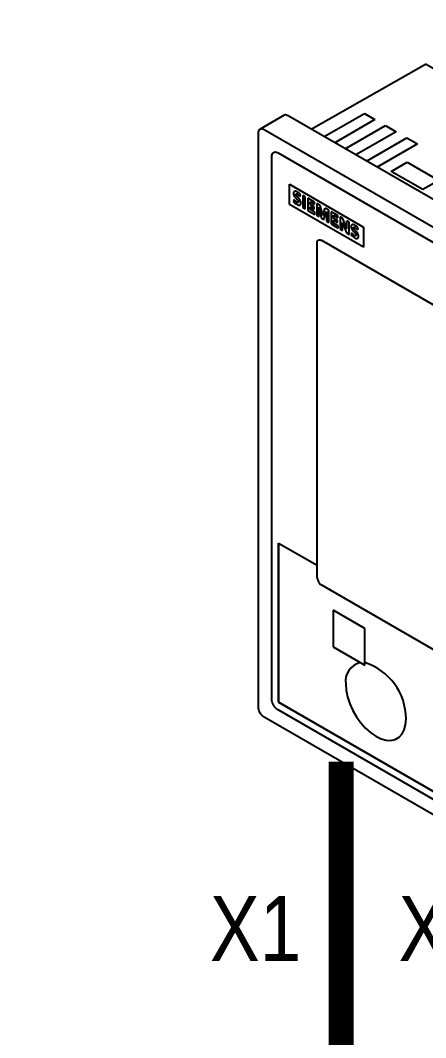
# Model space of a CAD drawing. Header units: inches. Extents: x 67578 to 72421, y -34894 to -31675.
# Drawn here: x 69535.8 to 69607.6, y -33953.4 to -33773.3 of the extents above; entities that cross this region are included whole.
import ezdxf

# ---------------------------------------------------------------- set-up
doc = ezdxf.new("R2010")
doc.units = ezdxf.units.IN
doc.header["$MEASUREMENT"] = 0
doc.linetypes.add('ACAD_ISO03W100', pattern=[30, 12, -18])
doc.layers.add('SI-General', color=7, linetype='Continuous', lineweight=5)
doc.layers.add('SI-TOPOLOGY-Ethernet', color=7, linetype='Continuous', lineweight=13, true_color=0x3cf000)
doc.styles.add('OPIS', font='ARIALN.TTF')

# ---------------------------------------------------------------- blocks, each defined once
blk = doc.blocks.new('PAC3200')
for p, q in [((-22.79, 95.65), (-7.48, 104.33)), ((-1.02, 100.6), (-7.48, 104.33)), ((-26.39, 97.49), (-29.58, 95.65)), ((40.56, 59.08), (-25.84, 97.41)), ((-21.04, 94.64), (-15.66, 97.74)), ((-14.25, 96.92), (-19.63, 93.82)), ((-15.66, 97.74), (-14.25, 96.92)), ((-29.79, 18.45), (-29.79, 95.13)), ((-29.03, 95.57), (37.37, 57.24)), ((-18.21, 93), (-12.83, 96.11)), ((-11.42, 95.29), (-16.8, 92.19)), ((-12.83, 96.11), (-11.42, 95.29)), ((-15.38, 91.37), (-10, 94.48)), ((-10, 94.48), (-8.59, 93.66)), ((-27.18, 92.47), (35.52, 56.27)), ((-8.59, 93.66), (-13.97, 90.55)), ((-28.03, 19.57), (-28.03, 91.98)), ((-12.09, 90), (-9.97, 91.23)), ((-9.97, 91.23), (-5.73, 88.78)), ((-7.85, 87.56), (-12.09, 90)), ((-25.68, 88.28), (-15.78, 82.57)), ((-25.68, 85.59), (-25.68, 88.28)), ((-5.73, 88.78), (-7.85, 87.56)), ((-15.78, 79.87), (-25.68, 85.59)), ((-25.09, 86.23), (-25.14, 85.95)), ((-24.25, 86.65), (-24.19, 86.91)), ((-23.56, 86.61), (-23.88, 86.79)), ((-23.88, 86.79), (-23.88, 85.16)), ((-23.56, 84.98), (-23.56, 86.61)), ((-22.33, 85.9), (-23.23, 86.41)), ((-23.23, 86.41), (-23.23, 84.78)), ((-22.91, 85.57), (-22.91, 85.94)), ((-22.91, 85.94), (-22.33, 85.61)), ((-22.36, 85.25), (-22.91, 85.57)), ((-22.33, 85.61), (-22.33, 85.9)), ((-21.56, 85.45), (-22.03, 85.72)), ((-22.03, 85.72), (-22.03, 84.09)), ((-24.28, 85.49), (-24.29, 85.48)), ((-23.88, 85.16), (-23.56, 84.98)), ((-23.23, 84.78), (-22.3, 84.25)), ((-22.91, 84.89), (-22.91, 85.28)), ((-22.91, 85.28), (-22.36, 84.97)), ((-22.3, 84.54), (-22.91, 84.89)), ((-22.36, 84.97), (-22.36, 85.25)), ((-22.3, 84.25), (-22.3, 84.54)), ((-21.74, 83.92), (-21.74, 85.21)), ((-21.74, 85.21), (-21.38, 83.71)), ((-21.23, 84.09), (-21.56, 85.45)), ((-21.23, 84.09), (-20.9, 85.07)), ((-21.1, 83.55), (-20.74, 84.63)), ((-20.43, 84.8), (-20.9, 85.07)), ((-20.74, 84.63), (-20.74, 83.35)), ((-20.43, 83.17), (-20.43, 84.8)), ((-19.2, 84.09), (-20.1, 84.61)), ((-20.1, 84.61), (-20.1, 82.98)), ((-22.03, 84.09), (-21.74, 83.92)), ((-21.38, 83.71), (-21.1, 83.55)), ((-20.74, 83.35), (-20.43, 83.17)), ((-20.1, 82.98), (-19.17, 82.44)), ((-19.78, 83.76), (-19.78, 84.14)), ((-19.78, 84.14), (-19.2, 83.8)), ((-19.23, 83.45), (-19.78, 83.76)), ((-19.78, 83.08), (-19.78, 83.48)), ((-19.78, 83.48), (-19.23, 83.16)), ((-19.17, 82.73), (-19.78, 83.08)), ((-19.23, 83.16), (-19.23, 83.45)), ((-19.2, 83.8), (-19.2, 84.09)), ((-18.55, 83.71), (-18.9, 83.92)), ((-18.9, 83.92), (-18.9, 82.28)), ((-18.59, 82.11), (-18.59, 83.17)), ((-18.59, 83.17), (-18.04, 81.79)), ((-18.01, 82.34), (-18.55, 83.71)), ((-17.7, 83.22), (-18.01, 83.4)), ((-18.01, 82.34), (-18.01, 83.4)), ((-17.7, 81.59), (-17.7, 83.22)), ((-19.17, 82.44), (-19.17, 82.73)), ((-18.9, 82.28), (-18.59, 82.11)), ((-18.04, 81.79), (-17.7, 81.59)), ((-17.39, 81.79), (-17.44, 81.5)), ((-16.55, 82.2), (-16.49, 82.47)), ((-15.78, 82.57), (-15.78, 79.87)), ((-21.96, 35.78), (-21.96, 80.48)), ((-21.4, 80.8), (29.98, 51.14)), ((-16.58, 81.05), (-16.59, 81.04)), ((-27.12, 40.38), (-21.96, 37.41)), ((-27.12, 19.13), (-27.12, 40.38)), ((-27.12, 40.38), (-27.12, 19.13)), ((-21.4, 34.8), (29.98, 5.14)), ((-15.61, 28.99), (-19.85, 31.44)), ((-19.85, 31.44), (-19.85, 26.54)), ((-15.61, 24.09), (-15.61, 28.99)), ((-19.85, 26.54), (-15.61, 24.09)), ((35.82, -17.2), (-27.12, 19.13)), ((-27.12, 19.13), (35.82, -17.2)), ((-27.12, 19.13), (-27.12, 19.13)), ((35.52, -18.1), (-27.18, 18.1)), ((37.37, -21.2), (-29.03, 17.13))]:
    blk.add_line(p, q)
at = {"flags": 128}
blk.add_lwpolyline([(-18.15, 21.56), (-18.09, 20.72), (-17.91, 19.83), (-17.61, 18.92), (-17.21, 18.02), (-16.71, 17.16), (-16.14, 16.36), (-15.5, 15.65), (-14.82, 15.05), (-14.12, 14.58), (-13.42, 14.24), (-12.74, 14.06), (-12.11, 14.04), (-11.53, 14.17), (-11.03, 14.46), (-10.63, 14.89), (-10.33, 15.45), (-10.15, 16.13), (-10.09, 16.91)], dxfattribs=at)
for centre, radius, start, end in [((-15.65, 21.94), 2.54, 102.1912, 188.7078), ((-17.99, 16.9), 7.89, 0.0212, 72.4632)]:
    blk.add_arc(centre, radius, start, end)
for points, knots in [([(-25.84, 97.41), (-25.92, 97.45), (-26.08, 97.54), (-26.27, 97.55), (-26.36, 97.5), (-26.39, 97.48)], [0, 0, 0, 0, 0.39287, 0.785718, 1, 1, 1, 1]), ([(-29.79, 95.13), (-29.79, 95.22), (-29.78, 95.4), (-29.68, 95.59), (-29.51, 95.7), (-29.28, 95.7), (-29.11, 95.61), (-29.03, 95.57)], [0, 0, 0, 0, 0.19647, 0.392929, 0.589605, 0.786404, 1, 1, 1, 1]), ([(-28.03, 91.98), (-28.02, 92.08), (-28.01, 92.28), (-27.9, 92.45), (-27.81, 92.51), (-27.78, 92.53)], [0, 0, 0, 0, 0.399021, 0.828236, 1, 1, 1, 1]), ([(-27.78, 92.53), (-27.71, 92.56), (-27.57, 92.61), (-27.35, 92.56), (-27.22, 92.49), (-27.18, 92.47)], [0, 0, 0, 0, 0.399023, 0.82811, 1, 1, 1, 1]), ([(-25.05, 87.29), (-25.06, 87.29), (-25.07, 87.27), (-25.1, 87.23), (-25.13, 87.15), (-25.13, 87.08), (-25.13, 87.04)], [0, 0, 0, 0, 0.100694, 0.302437, 0.571332, 1, 1, 1, 1]), ([(-25.13, 87.04), (-25.13, 87.02), (-25.13, 86.99), (-25.13, 86.94), (-25.12, 86.88), (-25.1, 86.84), (-25.1, 86.82)], [0, 0, 0, 0, 0.162904, 0.489355, 0.741963, 1, 1, 1, 1]), ([(-24.64, 87.26), (-24.65, 87.26), (-24.7, 87.29), (-24.8, 87.34), (-24.94, 87.37), (-25.02, 87.32), (-25.05, 87.29)], [0, 0, 0, 0, 0.060722, 0.30425, 0.671786, 1, 1, 1, 1]), ([(-24.81, 86.89), (-24.81, 86.91), (-24.8, 86.93), (-24.79, 86.97), (-24.77, 86.98), (-24.76, 86.99)], [0, 0, 0, 0, 0.23151, 0.604842, 1, 1, 1, 1]), ([(-24.76, 86.99), (-24.75, 86.99), (-24.73, 87), (-24.68, 86.99), (-24.64, 86.97), (-24.62, 86.96)], [0, 0, 0, 0, 0.196152, 0.57422, 1, 1, 1, 1]), ([(-24.19, 86.91), (-24.2, 86.92), (-24.24, 86.96), (-24.32, 87.03), (-24.47, 87.15), (-24.57, 87.22), (-24.64, 87.26)], [0, 0, 0, 0, 0.061607, 0.308131, 0.5547, 1, 1, 1, 1]), ([(-24.62, 86.96), (-24.61, 86.95), (-24.58, 86.94), (-24.54, 86.9), (-24.48, 86.87), (-24.44, 86.83), (-24.41, 86.8), (-24.4, 86.79)], [0, 0, 0, 0, 0.126176, 0.378676, 0.631109, 0.815388, 1, 1, 1, 1]), ([(-25.14, 85.95), (-25.13, 85.94), (-25.08, 85.89), (-25, 85.82), (-24.85, 85.7), (-24.74, 85.63), (-24.66, 85.58)], [0, 0, 0, 0, 0.058582, 0.293113, 0.527614, 1, 1, 1, 1]), ([(-25.1, 86.82), (-25.09, 86.81), (-25.08, 86.77), (-25.05, 86.71), (-25, 86.63), (-24.96, 86.58), (-24.94, 86.56)], [0, 0, 0, 0, 0.129367, 0.367219, 0.679761, 1, 1, 1, 1]), ([(-24.68, 85.88), (-24.69, 85.89), (-24.74, 85.91), (-24.82, 85.98), (-24.95, 86.09), (-25.04, 86.18), (-25.09, 86.23)], [0, 0, 0, 0, 0.066409, 0.332818, 0.598732, 1, 1, 1, 1]), ([(-24.94, 86.56), (-24.93, 86.55), (-24.9, 86.52), (-24.86, 86.47), (-24.8, 86.41), (-24.76, 86.36), (-24.73, 86.34)], [0, 0, 0, 0, 0.126331, 0.379035, 0.631641, 1, 1, 1, 1]), ([(-24.75, 86.75), (-24.76, 86.76), (-24.78, 86.79), (-24.8, 86.83), (-24.8, 86.87), (-24.81, 86.89), (-24.81, 86.89)], [0, 0, 0, 0, 0.243569, 0.574216, 0.893562, 1, 1, 1, 1]), ([(-24.57, 86.54), (-24.57, 86.55), (-24.6, 86.58), (-24.64, 86.62), (-24.7, 86.68), (-24.73, 86.73), (-24.75, 86.75)], [0, 0, 0, 0, 0.136566, 0.409712, 0.704172, 1, 1, 1, 1]), ([(-24.73, 86.34), (-24.73, 86.33), (-24.68, 86.28), (-24.61, 86.2), (-24.55, 86.13), (-24.52, 86.09)], [0, 0, 0, 0, 0.118858, 0.594418, 1, 1, 1, 1]), ([(-24.52, 85.85), (-24.53, 85.85), (-24.55, 85.84), (-24.59, 85.84), (-24.63, 85.85), (-24.66, 85.87), (-24.68, 85.88)], [0, 0, 0, 0, 0.162688, 0.485414, 0.739637, 1, 1, 1, 1]), ([(-24.66, 85.58), (-24.65, 85.58), (-24.61, 85.55), (-24.52, 85.51), (-24.41, 85.47), (-24.34, 85.48), (-24.29, 85.48)], [0, 0, 0, 0, 0.072913, 0.365063, 0.63046, 1, 1, 1, 1]), ([(-24.34, 86.3), (-24.35, 86.31), (-24.4, 86.36), (-24.47, 86.44), (-24.53, 86.51), (-24.57, 86.54)], [0, 0, 0, 0, 0.117457, 0.587449, 1, 1, 1, 1]), ([(-24.52, 86.09), (-24.51, 86.08), (-24.5, 86.06), (-24.48, 86.01), (-24.47, 85.98), (-24.47, 85.96), (-24.47, 85.96)], [0, 0, 0, 0, 0.257543, 0.585142, 0.914724, 1, 1, 1, 1]), ([(-24.47, 85.96), (-24.47, 85.94), (-24.48, 85.91), (-24.49, 85.87), (-24.51, 85.86), (-24.52, 85.85)], [0, 0, 0, 0, 0.22546, 0.680724, 1, 1, 1, 1]), ([(-24.4, 86.79), (-24.39, 86.78), (-24.36, 86.76), (-24.31, 86.71), (-24.27, 86.67), (-24.25, 86.65)], [0, 0, 0, 0, 0.182129, 0.546364, 1, 1, 1, 1]), ([(-24.17, 86.01), (-24.18, 86.02), (-24.2, 86.08), (-24.25, 86.18), (-24.31, 86.26), (-24.34, 86.3)], [0, 0, 0, 0, 0.117523, 0.529188, 1, 1, 1, 1]), ([(-24.25, 85.51), (-24.23, 85.52), (-24.19, 85.55), (-24.15, 85.65), (-24.14, 85.74), (-24.14, 85.79)], [0, 0, 0, 0, 0.227635, 0.583856, 1, 1, 1, 1]), ([(-24.14, 85.79), (-24.14, 85.8), (-24.14, 85.83), (-24.14, 85.89), (-24.16, 85.95), (-24.17, 85.99), (-24.17, 86.01)], [0, 0, 0, 0, 0.158042, 0.474596, 0.735279, 1, 1, 1, 1]), ([(-17.35, 82.85), (-17.36, 82.84), (-17.38, 82.83), (-17.4, 82.79), (-17.43, 82.71), (-17.43, 82.64), (-17.44, 82.59)], [0, 0, 0, 0, 0.100698, 0.30244, 0.571335, 1, 1, 1, 1]), ([(-16.94, 82.81), (-16.95, 82.82), (-17, 82.85), (-17.1, 82.89), (-17.25, 82.92), (-17.32, 82.87), (-17.35, 82.85)], [0, 0, 0, 0, 0.060722, 0.304252, 0.671784, 1, 1, 1, 1]), ([(-17.34, 82.86), (-17.33, 82.86), (-17.32, 82.88), (-17.3, 82.89), (-17.28, 82.89)], [0, 0, 0, 0, 0.330651, 1, 1, 1, 1]), ([(-17.44, 82.59), (-17.44, 82.58), (-17.44, 82.55), (-17.43, 82.49), (-17.42, 82.43), (-17.4, 82.39), (-17.4, 82.38)], [0, 0, 0, 0, 0.162903, 0.489352, 0.741959, 1, 1, 1, 1]), ([(-17.44, 81.5), (-17.43, 81.49), (-17.38, 81.45), (-17.3, 81.38), (-17.15, 81.26), (-17.04, 81.18), (-16.96, 81.14)], [0, 0, 0, 0, 0.058581, 0.293111, 0.527611, 1, 1, 1, 1]), ([(-17.4, 82.38), (-17.39, 82.36), (-17.37, 82.31), (-17.32, 82.21), (-17.26, 82.15), (-17.24, 82.11)], [0, 0, 0, 0, 0.129524, 0.608736, 1, 1, 1, 1]), ([(-16.98, 81.44), (-16.99, 81.44), (-17.04, 81.47), (-17.12, 81.53), (-17.25, 81.64), (-17.34, 81.74), (-17.39, 81.79)], [0, 0, 0, 0, 0.066409, 0.332818, 0.598732, 1, 1, 1, 1]), ([(-17.24, 82.11), (-17.23, 82.1), (-17.21, 82.07), (-17.16, 82.03), (-17.1, 81.96), (-17.06, 81.92), (-17.03, 81.89)], [0, 0, 0, 0, 0.126333, 0.379028, 0.631637, 1, 1, 1, 1]), ([(-17.11, 82.45), (-17.11, 82.46), (-17.11, 82.49), (-17.09, 82.53), (-17.07, 82.54), (-17.06, 82.55)], [0, 0, 0, 0, 0.23151, 0.604842, 1, 1, 1, 1]), ([(-17.05, 82.31), (-17.06, 82.32), (-17.08, 82.34), (-17.1, 82.39), (-17.11, 82.43), (-17.11, 82.45), (-17.11, 82.45)], [0, 0, 0, 0, 0.243553, 0.574214, 0.893562, 1, 1, 1, 1]), ([(-17.06, 82.55), (-17.05, 82.55), (-17.03, 82.56), (-16.98, 82.55), (-16.94, 82.53), (-16.92, 82.51)], [0, 0, 0, 0, 0.196168, 0.574237, 1, 1, 1, 1]), ([(-16.87, 82.1), (-16.88, 82.1), (-16.9, 82.13), (-16.95, 82.18), (-17, 82.24), (-17.04, 82.28), (-17.05, 82.31)], [0, 0, 0, 0, 0.136576, 0.409719, 0.704165, 1, 1, 1, 1]), ([(-17.03, 81.89), (-17.03, 81.88), (-16.98, 81.84), (-16.91, 81.76), (-16.85, 81.68), (-16.82, 81.65)], [0, 0, 0, 0, 0.118867, 0.594413, 1, 1, 1, 1]), ([(-16.49, 82.47), (-16.5, 82.47), (-16.54, 82.52), (-16.63, 82.59), (-16.77, 82.7), (-16.87, 82.77), (-16.94, 82.81)], [0, 0, 0, 0, 0.061607, 0.308129, 0.5547, 1, 1, 1, 1]), ([(-16.92, 82.51), (-16.91, 82.51), (-16.88, 82.49), (-16.84, 82.46), (-16.79, 82.42), (-16.74, 82.38), (-16.71, 82.36), (-16.7, 82.35)], [0, 0, 0, 0, 0.126174, 0.378672, 0.631102, 0.815378, 1, 1, 1, 1]), ([(-16.65, 81.86), (-16.65, 81.87), (-16.7, 81.92), (-16.77, 81.99), (-16.84, 82.06), (-16.87, 82.1)], [0, 0, 0, 0, 0.117458, 0.587455, 1, 1, 1, 1]), ([(-16.82, 81.65), (-16.81, 81.64), (-16.8, 81.61), (-16.78, 81.57), (-16.77, 81.53), (-16.77, 81.51), (-16.77, 81.51)], [0, 0, 0, 0, 0.25753, 0.585134, 0.914722, 1, 1, 1, 1]), ([(-16.77, 81.51), (-16.77, 81.5), (-16.78, 81.47), (-16.79, 81.43), (-16.81, 81.41), (-16.82, 81.4)], [0, 0, 0, 0, 0.225461, 0.680725, 1, 1, 1, 1]), ([(-16.7, 82.35), (-16.69, 82.34), (-16.66, 82.31), (-16.62, 82.26), (-16.58, 82.22), (-16.55, 82.2)], [0, 0, 0, 0, 0.182116, 0.546357, 1, 1, 1, 1]), ([(-16.47, 81.57), (-16.48, 81.58), (-16.5, 81.63), (-16.55, 81.74), (-16.61, 81.82), (-16.65, 81.86)], [0, 0, 0, 0, 0.117518, 0.529189, 1, 1, 1, 1]), ([(-16.44, 81.35), (-16.44, 81.36), (-16.44, 81.39), (-16.45, 81.44), (-16.46, 81.51), (-16.47, 81.55), (-16.47, 81.57)], [0, 0, 0, 0, 0.158042, 0.474596, 0.735279, 1, 1, 1, 1]), ([(-21.96, 80.48), (-21.96, 80.55), (-21.94, 80.69), (-21.87, 80.79), (-21.81, 80.83), (-21.8, 80.84)], [0, 0, 0, 0, 0.429373, 0.858734, 1, 1, 1, 1]), ([(-21.8, 80.84), (-21.75, 80.86), (-21.65, 80.9), (-21.5, 80.86), (-21.42, 80.81), (-21.4, 80.8)], [0, 0, 0, 0, 0.429228, 0.858466, 1, 1, 1, 1]), ([(-16.82, 81.4), (-16.83, 81.4), (-16.85, 81.39), (-16.89, 81.39), (-16.94, 81.41), (-16.97, 81.43), (-16.98, 81.44)], [0, 0, 0, 0, 0.162688, 0.485414, 0.739637, 1, 1, 1, 1]), ([(-16.96, 81.14), (-16.95, 81.13), (-16.91, 81.1), (-16.83, 81.07), (-16.71, 81.03), (-16.64, 81.03), (-16.59, 81.04)], [0, 0, 0, 0, 0.072904, 0.365052, 0.632148, 1, 1, 1, 1]), ([(-16.55, 81.07), (-16.53, 81.08), (-16.49, 81.11), (-16.45, 81.2), (-16.44, 81.3), (-16.44, 81.35)], [0, 0, 0, 0, 0.227631, 0.583854, 1, 1, 1, 1]), ([(-21.96, 35.78), (-21.96, 35.7), (-21.94, 35.55), (-21.87, 35.35), (-21.81, 35.25), (-21.8, 35.22)], [0, 0, 0, 0, 0.429373, 0.858734, 1, 1, 1, 1]), ([(-21.8, 35.22), (-21.75, 35.15), (-21.65, 35), (-21.5, 34.86), (-21.42, 34.81), (-21.4, 34.8)], [0, 0, 0, 0, 0.429229, 0.858466, 1, 1, 1, 1]), ([(-27.18, 18.1), (-27.27, 18.16), (-27.46, 18.29), (-27.71, 18.59), (-27.9, 18.95), (-28.01, 19.29), (-28.03, 19.49), (-28.03, 19.57)], [0, 0, 0, 0, 0.199604, 0.414311, 0.628969, 0.843607, 1, 1, 1, 1]), ([(-29.03, 17.13), (-29.11, 17.18), (-29.27, 17.28), (-29.49, 17.53), (-29.66, 17.83), (-29.78, 18.15), (-29.79, 18.35), (-29.79, 18.45)], [0, 0, 0, 0, 0.19647, 0.392928, 0.589606, 0.786404, 1, 1, 1, 1])]:
    blk.add_open_spline(points, degree=3, knots=knots)
for points in [[(-24.25, 85.51), (-24.28, 85.49)], [(-16.55, 81.07), (-16.58, 81.05)]]:
    blk.add_open_spline(points, degree=1)

msp = doc.modelspace()

# ---------------------------------------------------------------- linework, layer by layer
at = {"layer": 'SI-TOPOLOGY-Ethernet', "linetype": 'ACAD_ISO03W100', "ltscale": 0.01, "const_width": 4.42, "flags": 128}
msp.add_lwpolyline([(69633.79, -33371.48), (69633.79, -33466.49), (69490.39, -33466.49), (69490.39, -34080.53), (69592.63, -34080.53), (69592.63, -33904.48)], dxfattribs=at)

# ---------------------------------------------------------------- block references
at = {"xscale": 1.32583437180385, "yscale": 1.32583437180385, "zscale": 1.32583437180385}
msp.add_blockref('PAC3200', (69617.52, -33919.35), dxfattribs=at)

# ---------------------------------------------------------------- texts
at = {"layer": 'SI-General', "style": 'OPIS'}
for s, p in [('X1', (69569.42, -33939.78)), ('X2', (69602.82, -33939.78))]:
    msp.add_text(s, height=11.52, dxfattribs=at).set_placement(p)

doc.saveas('drawing.dxf')
